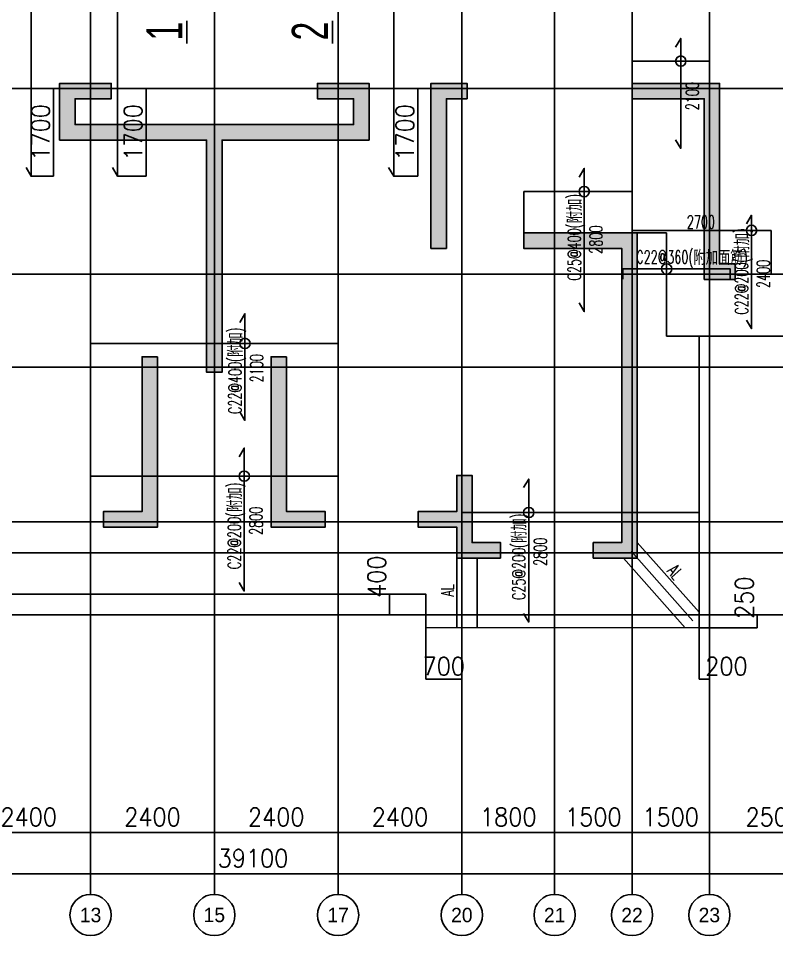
# Model space of a CAD drawing. Extents: x 628064 to 789462, y -248497 to 145317.
# Drawn here: x 683913 to 698620, y -147186 to -129407 of the extents above; entities that cross this region are included whole.
import ezdxf
from ezdxf.enums import TextEntityAlignment as Align

# ---------------------------------------------------------------- set-up
doc = ezdxf.new("R2010")
doc.units = 0
doc.header["$LTSCALE"] = 100
for name, color, linetype in [('1508', 2, 'Continuous'), ('AXIS', 3, 'Continuous'), ('dote', 253, 'Continuous'), ('HATCH', 254, 'Continuous'), ('THIN', 7, 'Continuous'), ('底板钢筋2', 30, 'Continuous'), ('支座钢筋标注', 173, 'Continuous'), ('板底钢筋', 24, 'Continuous'), ('砼墙', 3, 'Continuous')]:
    doc.layers.add(name, color=color, linetype=linetype)
doc.styles.add('cadreader_textstyle', font='cadreader_textstyle')
doc.styles.add('hztxt', font='hztxt')
doc.styles.get("Standard").update_dxf_attribs({"font": 'standard'})
doc.dimstyles.get("Standard").update_dxf_attribs({"dimtxt": 351, "dimasz": 0.18, "dimexe": 0.18, "dimexo": 0.0625, "dimgap": 0.09, "dimtad": 0, "dimtoh": 1, "dimdec": 0, "dimzin": 0, "dimdsep": 46, "dimcen": 0.09, "dimadec": 0, "dimazin": 0, "dimtfac": 1, "dimtdec": 4, "dimtofl": 0, "dimtmove": 0, "dimatfit": 3, "dimfxl": 250, "dimtolj": 1, "dimtzin": 0, "dimarcsym": 0})

# ---------------------------------------------------------------- blocks, each defined once
blk = doc.blocks.new('*D19')
at = {"layer": 'AXIS', "color": 0, "linetype": 'ByBlock', "lineweight": -2}
for p, q in [((668914.1183652161, -143172.4240372391), (668914.1183652161, -145986.0135317869)), ((708014.1183652161, -143172.4240372391), (708014.1183652161, -145986.0135317869)), ((668914.1183652161, -145985.8335317869), (708014.1183652161, -145985.8335317869))]:
    blk.add_line(p, q, dxfattribs=at)
for points in [[(668914.1183652161, -145985.8335317869), (668914.2983652161, -145985.8035592915), (668914.2983652161, -145985.8635042823)], [(708014.1183652161, -145985.8335317869), (708013.938365216, -145985.8635042823), (708013.938365216, -145985.8035592915)]]:
    blk.add_solid(points, dxfattribs=at)
at = {"layer": 'AXIS', "color": 0, "linetype": 'Continuous', "lineweight": -2, "insert": (688464.1183652161, -145685.8335317869), "char_height": 351, "width": 1150.499999999997, "attachment_point": 5}
blk.add_mtext('39100', dxfattribs=at)
blk = doc.blocks.new('*D350')
at = {"layer": 'AXIS', "color": 0, "linetype": 'ByBlock', "lineweight": -2}
for p, q in [((682914.118365216, -143172.4240372391), (682914.118365216, -145186.013531787)), ((685314.1183652161, -143172.4240372391), (685314.1183652161, -145186.013531787)), ((682914.118365216, -145185.833531787), (685314.1183652161, -145185.833531787))]:
    blk.add_line(p, q, dxfattribs=at)
for points in [[(682914.118365216, -145185.833531787), (682914.298365216, -145185.8035592916), (682914.298365216, -145185.8635042824)], [(685314.1183652161, -145185.833531787), (685313.938365216, -145185.8635042824), (685313.938365216, -145185.8035592916)]]:
    blk.add_solid(points, dxfattribs=at)
at = {"layer": 'AXIS', "color": 0, "linetype": 'Continuous', "lineweight": -2, "insert": (684114.1183652161, -144885.8335317869), "char_height": 351, "width": 918.4499999999996, "attachment_point": 5}
blk.add_mtext('2400', dxfattribs=at)
blk = doc.blocks.new('*D10')
at = {"layer": 'AXIS', "color": 0, "linetype": 'ByBlock', "lineweight": -2}
for p, q in [((687714.118365216, -143172.4240372391), (687714.118365216, -145186.013531787)), ((690114.1183652161, -143172.4240372391), (690114.1183652161, -145186.013531787)), ((687714.118365216, -145185.833531787), (690114.1183652161, -145185.833531787))]:
    blk.add_line(p, q, dxfattribs=at)
for points in [[(687714.118365216, -145185.833531787), (687714.298365216, -145185.8035592916), (687714.298365216, -145185.8635042824)], [(690114.1183652161, -145185.833531787), (690113.938365216, -145185.8635042824), (690113.938365216, -145185.8035592916)]]:
    blk.add_solid(points, dxfattribs=at)
at = {"layer": 'AXIS', "color": 0, "linetype": 'Continuous', "lineweight": -2, "insert": (688914.1183652161, -144885.8335317869), "char_height": 351, "width": 918.4499999999996, "attachment_point": 5}
blk.add_mtext('2400', dxfattribs=at)
blk = doc.blocks.new('*D408')
at = {"layer": 'AXIS', "color": 0, "linetype": 'ByBlock', "lineweight": -2}
for p, q in [((692514.1183652161, -143172.4240372391), (692514.1183652161, -145186.013531787)), ((694314.1183652173, -143172.4240372391), (694314.1183652173, -145186.013531787)), ((692514.1183652161, -145185.833531787), (694314.1183652173, -145185.833531787))]:
    blk.add_line(p, q, dxfattribs=at)
for points in [[(692514.1183652161, -145185.833531787), (692514.2983652161, -145185.8035592916), (692514.2983652161, -145185.8635042824)], [(694314.1183652173, -145185.833531787), (694313.9383652173, -145185.8635042824), (694313.9383652173, -145185.8035592916)]]:
    blk.add_solid(points, dxfattribs=at)
at = {"layer": 'AXIS', "color": 0, "linetype": 'Continuous', "lineweight": -2, "insert": (693414.1183652167, -144885.8335317869), "char_height": 351, "width": 807.299999999999, "attachment_point": 5}
blk.add_mtext('1800', dxfattribs=at)
blk = doc.blocks.new('*D90')
at = {"layer": 'AXIS', "color": 0, "linetype": 'ByBlock', "lineweight": -2}
for p, q in [((695814.1183652161, -143172.4240372391), (695814.1183652161, -145186.013531787)), ((697314.1183652161, -143172.4240372391), (697314.1183652161, -145186.013531787)), ((695814.1183652161, -145185.833531787), (697314.1183652161, -145185.833531787))]:
    blk.add_line(p, q, dxfattribs=at)
for points in [[(695814.1183652161, -145185.833531787), (695814.2983652161, -145185.8035592916), (695814.2983652161, -145185.8635042824)], [(697314.1183652161, -145185.833531787), (697313.938365216, -145185.8635042824), (697313.938365216, -145185.8035592916)]]:
    blk.add_solid(points, dxfattribs=at)
at = {"layer": 'AXIS', "color": 0, "linetype": 'Continuous', "lineweight": -2, "insert": (696564.1183652161, -144885.8335317869), "char_height": 351, "width": 807.299999999999, "attachment_point": 5}
blk.add_mtext('1500', dxfattribs=at)
blk = doc.blocks.new('*D570')
at = {"layer": 'AXIS', "color": 0, "linetype": 'ByBlock', "lineweight": -2}
for p, q in [((697314.1183652161, -143172.4240372391), (697314.1183652161, -145186.013531787)), ((699814.1183652162, -143172.4240372391), (699814.1183652162, -145186.013531787)), ((697314.1183652161, -145185.833531787), (699814.1183652162, -145185.833531787))]:
    blk.add_line(p, q, dxfattribs=at)
for points in [[(697314.1183652161, -145185.833531787), (697314.2983652161, -145185.8035592916), (697314.2983652161, -145185.8635042824)], [(699814.1183652162, -145185.833531787), (699813.9383652161, -145185.8635042824), (699813.9383652161, -145185.8035592916)]]:
    blk.add_solid(points, dxfattribs=at)
at = {"layer": 'AXIS', "color": 0, "linetype": 'Continuous', "lineweight": -2, "insert": (698564.1183652162, -144885.8335317869), "char_height": 351, "width": 912.5999999999997, "attachment_point": 5}
blk.add_mtext('2500', dxfattribs=at)
blk = doc.blocks.new('*D61')
at = {"layer": 'AXIS', "color": 0, "linetype": 'ByBlock', "lineweight": -2}
for p, q in [((685314.1183652161, -143172.4240372391), (685314.1183652161, -145186.013531787)), ((687714.118365216, -143172.4240372391), (687714.118365216, -145186.013531787)), ((685314.1183652161, -145185.833531787), (687714.118365216, -145185.833531787))]:
    blk.add_line(p, q, dxfattribs=at)
for points in [[(685314.1183652161, -145185.833531787), (685314.2983652161, -145185.8035592916), (685314.2983652161, -145185.8635042824)], [(687714.118365216, -145185.833531787), (687713.9383652159, -145185.8635042824), (687713.9383652159, -145185.8035592916)]]:
    blk.add_solid(points, dxfattribs=at)
at = {"layer": 'AXIS', "color": 0, "linetype": 'Continuous', "lineweight": -2, "insert": (686514.118365216, -144885.8335317869), "char_height": 351, "width": 918.4499999999996, "attachment_point": 5}
blk.add_mtext('2400', dxfattribs=at)
blk = doc.blocks.new('*D120')
at = {"layer": 'AXIS', "color": 0, "linetype": 'ByBlock', "lineweight": -2}
for p, q in [((690114.1183652161, -143172.4240372391), (690114.1183652161, -145186.013531787)), ((692514.1183652161, -143172.4240372391), (692514.1183652161, -145186.013531787)), ((690114.1183652161, -145185.833531787), (692514.1183652161, -145185.833531787))]:
    blk.add_line(p, q, dxfattribs=at)
for points in [[(690114.1183652161, -145185.833531787), (690114.2983652161, -145185.8035592916), (690114.2983652161, -145185.8635042824)], [(692514.1183652161, -145185.833531787), (692513.938365216, -145185.8635042824), (692513.938365216, -145185.8035592916)]]:
    blk.add_solid(points, dxfattribs=at)
at = {"layer": 'AXIS', "color": 0, "linetype": 'Continuous', "lineweight": -2, "insert": (691314.1183652161, -144885.8335317869), "char_height": 351, "width": 918.4499999999996, "attachment_point": 5}
blk.add_mtext('2400', dxfattribs=at)
blk = doc.blocks.new('*D288')
at = {"layer": 'AXIS', "color": 0, "linetype": 'ByBlock', "lineweight": -2}
for p, q in [((694314.1183652173, -143172.4240372391), (694314.1183652173, -145186.013531787)), ((695814.1183652161, -143172.4240372391), (695814.1183652161, -145186.013531787)), ((694314.1183652173, -145185.833531787), (695814.1183652161, -145185.833531787))]:
    blk.add_line(p, q, dxfattribs=at)
for points in [[(694314.1183652173, -145185.833531787), (694314.2983652174, -145185.8035592916), (694314.2983652174, -145185.8635042824)], [(695814.1183652161, -145185.833531787), (695813.938365216, -145185.8635042824), (695813.938365216, -145185.8035592916)]]:
    blk.add_solid(points, dxfattribs=at)
at = {"layer": 'AXIS', "color": 0, "linetype": 'Continuous', "lineweight": -2, "insert": (695064.1183652167, -144885.8335317869), "char_height": 351, "width": 807.299999999999, "attachment_point": 5}
blk.add_mtext('1500', dxfattribs=at)
blk = doc.blocks.new('*D374')
at = {"layer": '底板钢筋2', "color": 0, "linetype": 'ByBlock', "lineweight": -2}
for p, q in [((685314.118365216, -138019.2045921553), (685314.118365216, -138280.6622748336)), ((690114.1183652161, -138019.2045921553), (690114.1183652161, -138280.6622748336)), ((685314.118365216, -138280.4822748336), (690114.1183652161, -138280.4822748336))]:
    blk.add_line(p, q, dxfattribs=at)
for points in [[(685314.118365216, -138280.4822748336), (685314.298365216, -138280.4523023382), (685314.298365216, -138280.512247329)], [(690114.1183652161, -138280.4822748336), (690113.938365216, -138280.512247329), (690113.938365216, -138280.4523023382)]]:
    blk.add_solid(points, dxfattribs=at)
blk = doc.blocks.new('*D50')
at = {"layer": '底板钢筋2', "color": 0, "linetype": 'ByBlock', "lineweight": -2}
for p, q in [((692514.1183652161, -140089.4121244203), (692514.1183652161, -138984.2623606077)), ((697114.1183652204, -138984.4423606077), (692514.1183652161, -138984.4423606077)), ((697114.1183652204, -140089.4121244203), (697114.1183652204, -138984.2623606077))]:
    blk.add_line(p, q, dxfattribs=at)
for points in [[(692514.1183652161, -138984.4423606077), (692514.2983652161, -138984.4123881123), (692514.2983652161, -138984.4723331031)], [(697114.1183652204, -138984.4423606077), (697113.9383652203, -138984.4723331031), (697113.9383652203, -138984.4123881123)]]:
    blk.add_solid(points, dxfattribs=at)
blk = doc.blocks.new('*D460')
at = {"layer": '底板钢筋2', "color": 0, "linetype": 'ByBlock', "lineweight": -2}
for p, q in [((685314.118365216, -135858.7301434778), (685314.118365216, -135707.8985163082)), ((685314.118365216, -135708.0785163082), (690114.1183652161, -135708.0785163082)), ((690114.1183652161, -135858.7301434778), (690114.1183652161, -135707.8985163082))]:
    blk.add_line(p, q, dxfattribs=at)
for points in [[(685314.118365216, -135708.0785163082), (685314.298365216, -135708.0485438128), (685314.298365216, -135708.1084888036)], [(690114.1183652161, -135708.0785163082), (690113.938365216, -135708.1084888036), (690113.938365216, -135708.0485438128)]]:
    blk.add_solid(points, dxfattribs=at)
blk = doc.blocks.new('*D227')
at = {"layer": '底板钢筋2', "color": 0, "linetype": 'ByBlock', "lineweight": -2}
for p, q in [((693714.2679013447, -133566.9028953353), (693714.2679013447, -132764.6565116442)), ((693714.2679013447, -132764.8365116442), (695814.1183652161, -132764.8365116442)), ((695814.1183652161, -133566.9028953353), (695814.1183652161, -132764.6565116442))]:
    blk.add_line(p, q, dxfattribs=at)
for points in [[(693714.2679013447, -132764.8365116442), (693714.4479013447, -132764.8065391488), (693714.4479013447, -132764.8664841396)], [(695814.1183652161, -132764.8365116442), (695813.938365216, -132764.8664841396), (695813.938365216, -132764.8065391488)]]:
    blk.add_solid(points, dxfattribs=at)
blk = doc.blocks.new('*D635')
at = {"layer": '底板钢筋2', "color": 0, "linetype": 'ByBlock', "lineweight": -2}
for p, q in [((695814.1183652161, -130273.6145652093), (695814.1183652161, -130236.0901537955)), ((695814.1183652161, -130236.2701537955), (697314.1183652161, -130236.2701537955)), ((697314.1183652161, -130273.6145652093), (697314.1183652161, -130236.0901537955))]:
    blk.add_line(p, q, dxfattribs=at)
for points in [[(695814.1183652161, -130236.2701537955), (695814.2983652161, -130236.2401813001), (695814.2983652161, -130236.3001262909)], [(697314.1183652161, -130236.2701537955), (697313.938365216, -130236.3001262909), (697313.938365216, -130236.2401813001)]]:
    blk.add_solid(points, dxfattribs=at)
blk = doc.blocks.new('*D483')
at = {"layer": '支座钢筋标注', "color": 0, "linetype": 'ByBlock', "lineweight": -2}
for p, q in [((684161.883955896, -130766.9653953348), (684594.4941462127, -130766.9653953348)), ((684594.3141462127, -130766.9653953348), (684594.3141462127, -132466.9653953348)), ((684161.883955896, -132466.9653953348), (684594.4941462127, -132466.9653953348))]:
    blk.add_line(p, q, dxfattribs=at)
for points in [[(684594.3141462127, -130766.9653953348), (684594.344118708, -130767.1453953348), (684594.2841737173, -130767.1453953348)], [(684594.3141462127, -132466.9653953348), (684594.2841737173, -132466.7853953348), (684594.344118708, -132466.7853953348)]]:
    blk.add_solid(points, dxfattribs=at)
at = {"layer": '支座钢筋标注', "color": 0, "linetype": 'Continuous', "lineweight": -2, "insert": (684344.3141462127, -131616.9653953347), "char_height": 351, "width": 807.299999999999, "attachment_point": 5, "rotation": 90}
blk.add_mtext('1700', dxfattribs=at)
blk = doc.blocks.new('*D148')
at = {"layer": '支座钢筋标注', "color": 0, "linetype": 'ByBlock', "lineweight": -2}
for p, q in [((685839.2259721184, -130766.9653953348), (686389.108085913, -130766.9653953348)), ((686388.928085913, -130766.9653953348), (686388.928085913, -132466.9653953348)), ((685839.2259721184, -132466.9653953348), (686389.108085913, -132466.9653953348))]:
    blk.add_line(p, q, dxfattribs=at)
for points in [[(686388.928085913, -130766.9653953348), (686388.9580584083, -130767.1453953348), (686388.8981134176, -130767.1453953348)], [(686388.928085913, -132466.9653953348), (686388.8981134176, -132466.7853953348), (686388.9580584083, -132466.7853953348)]]:
    blk.add_solid(points, dxfattribs=at)
at = {"layer": '支座钢筋标注', "color": 0, "linetype": 'Continuous', "lineweight": -2, "insert": (686138.9280859128, -131616.9653953347), "char_height": 351, "width": 807.299999999999, "attachment_point": 5, "rotation": 90}
blk.add_mtext('1700', dxfattribs=at)
blk = doc.blocks.new('*D579')
at = {"layer": '支座钢筋标注', "color": 0, "linetype": 'ByBlock', "lineweight": -2}
for p, q in [((691193.8629555899, -130766.9653953348), (691659.1078247014, -130766.9653953348)), ((691658.9278247013, -130766.9653953348), (691658.9278247013, -132466.9653953348)), ((691193.8629555899, -132466.9653953348), (691659.1078247014, -132466.9653953348))]:
    blk.add_line(p, q, dxfattribs=at)
for points in [[(691658.9278247013, -130766.9653953348), (691658.9577971967, -130767.1453953348), (691658.8978522059, -130767.1453953348)], [(691658.9278247013, -132466.9653953348), (691658.8978522059, -132466.7853953348), (691658.9577971967, -132466.7853953348)]]:
    blk.add_solid(points, dxfattribs=at)
at = {"layer": '支座钢筋标注', "color": 0, "linetype": 'Continuous', "lineweight": -2, "insert": (691408.9278247013, -131616.9653953347), "char_height": 351, "width": 807.299999999999, "attachment_point": 5, "rotation": 90}
blk.add_mtext('1700', dxfattribs=at)
blk = doc.blocks.new('*D45')
at = {"layer": '1508', "color": 0, "linetype": 'ByBlock', "lineweight": -2}
for p, q in [((697114.1183652119, -141217.0278953353), (697114.1183652119, -142214.7347603167)), ((697314.1183652161, -141217.0278953353), (697314.1183652161, -142214.7347603167)), ((697114.1183652119, -142214.5547603167), (697314.1183652161, -142214.5547603167))]:
    blk.add_line(p, q, dxfattribs=at)
for points in [[(697114.1183652119, -142214.5547603167), (697114.2983652119, -142214.5247878213), (697114.2983652119, -142214.5847328121)], [(697314.1183652161, -142214.5547603167), (697313.938365216, -142214.5847328121), (697313.938365216, -142214.5247878213)]]:
    blk.add_solid(points, dxfattribs=at)
at = {"layer": '1508', "color": 0, "linetype": 'Continuous', "lineweight": -2, "insert": (697645.708365216, -141964.5547603168), "char_height": 351, "width": 663.0000000000007, "attachment_point": 5}
blk.add_mtext('200', dxfattribs=at)
blk = doc.blocks.new('*D477')
at = {"layer": '1508', "color": 0, "linetype": 'ByBlock', "lineweight": -2}
for p, q in [((691814.1183652119, -141216.5922569075), (691814.1183652119, -142214.7347603167)), ((692514.1183652161, -141216.6700494839), (692514.1183652161, -142214.7347603167)), ((691814.1183652119, -142214.5547603167), (692514.1183652161, -142214.5547603167))]:
    blk.add_line(p, q, dxfattribs=at)
for points in [[(691814.1183652119, -142214.5547603167), (691814.2983652119, -142214.5247878213), (691814.2983652119, -142214.5847328121)], [(692514.1183652161, -142214.5547603167), (692513.938365216, -142214.5847328121), (692513.938365216, -142214.5247878213)]]:
    blk.add_solid(points, dxfattribs=at)
at = {"layer": '1508', "color": 0, "linetype": 'Continuous', "lineweight": -2, "insert": (692164.118365214, -141964.5547603168), "char_height": 351, "width": 663.0000000000007, "attachment_point": 5}
blk.add_mtext('700', dxfattribs=at)
blk = doc.blocks.new('*D141')
at = {"layer": '1508', "color": 0, "linetype": 'ByBlock', "lineweight": -2}
for p, q in [((697114.1808652119, -140966.9653953348), (698242.863061085, -140966.9653953348)), ((698242.683061085, -140966.9653953348), (698242.683061085, -141216.9653938224)), ((697114.1614170679, -141216.9653938224), (698242.863061085, -141216.9653938224))]:
    blk.add_line(p, q, dxfattribs=at)
for points in [[(698242.683061085, -140966.9653953348), (698242.7130335803, -140967.1453953348), (698242.6530885895, -140967.1453953348)], [(698242.683061085, -141216.9653938224), (698242.6530885895, -141216.7853938224), (698242.7130335803, -141216.7853938224)]]:
    blk.add_solid(points, dxfattribs=at)
at = {"layer": '1508', "color": 0, "linetype": 'Continuous', "lineweight": -2, "insert": (697992.683061085, -140635.3753953347), "char_height": 351, "width": 663.0000000000007, "attachment_point": 5, "rotation": 90}
blk.add_mtext('250', dxfattribs=at)
blk = doc.blocks.new('*D568')
at = {"layer": '1508', "color": 0, "linetype": 'ByBlock', "lineweight": -2}
for p, q in [((691814.0558652119, -140566.9653953353), (691113.1021613602, -140566.9653953353)), ((691113.2821613603, -140566.9653953353), (691113.2821613603, -140966.9653953348)), ((691814.0558652119, -140966.9653953348), (691113.1021613602, -140966.9653953348))]:
    blk.add_line(p, q, dxfattribs=at)
for points in [[(691113.2821613603, -140566.9653953353), (691113.3121338557, -140567.1453953353), (691113.2521888649, -140567.1453953353)], [(691113.2821613603, -140966.9653953348), (691113.2521888649, -140966.7853953348), (691113.3121338557, -140966.7853953348)]]:
    blk.add_solid(points, dxfattribs=at)
at = {"layer": '1508', "color": 0, "linetype": 'Continuous', "lineweight": -2, "insert": (690863.2821613603, -140229.5253953352), "char_height": 351, "width": 674.6999999999998, "attachment_point": 5, "rotation": 90}
blk.add_mtext('400', dxfattribs=at)
blk = doc.blocks.new('*D747')
at = {"layer": '底板钢筋2', "color": 0, "linetype": 'ByBlock', "lineweight": -2}
for p, q in [((695814.1183652161, -133884.6849347641), (695814.1183652161, -133517.0305817707)), ((695814.1183652161, -133517.2105817707), (698514.118365216, -133517.2105817707)), ((698514.118365216, -134366.9028953348), (698514.118365216, -133517.0305817707))]:
    blk.add_line(p, q, dxfattribs=at)
for points in [[(695814.1183652161, -133517.2105817707), (695814.2983652161, -133517.1806092753), (695814.2983652161, -133517.2405542661)], [(698514.118365216, -133517.2105817707), (698513.9383652159, -133517.2405542661), (698513.9383652159, -133517.1806092753)]]:
    blk.add_solid(points, dxfattribs=at)
blk = doc.blocks.new('*D44')
at = {"layer": '底板钢筋2', "color": 0, "linetype": 'ByBlock', "lineweight": -2}
for p, q in [((695914.1808652201, -133566.9653953353), (696486.1011146667, -133566.9653953353)), ((696485.9211146666, -133566.9653953353), (696485.9211146666, -135566.9550002853)), ((697462.437033923, -135566.9550002853), (696485.7411146666, -135566.9550002853))]:
    blk.add_line(p, q, dxfattribs=at)
for points in [[(696485.9211146666, -133566.9653953353), (696485.951087162, -133567.1453953353), (696485.8911421712, -133567.1453953353)], [(696485.9211146666, -135566.9550002853), (696485.8911421712, -135566.7750002853), (696485.951087162, -135566.7750002853)]]:
    blk.add_solid(points, dxfattribs=at)

msp = doc.modelspace()

# ---------------------------------------------------------------- hatches: boundary and pattern name
at = {"layer": 'HATCH'}
for points in [[(684714.1183652118, -131766.9653953353), (684714.1183652118, -130666.9673026839), (685714.1183652119, -130666.9550956527), (685714.1183652119, -130966.9550956527), (685014.1183652119, -130966.9611991683), (685014.1183652119, -131466.9653953353), (690414.1183652119, -131466.9653953353), (690414.1183652119, -130966.9611991683), (689714.1183652118, -130966.9550956527), (689714.1183652118, -130666.9550956527), (690714.1183652119, -130666.9673026839), (690714.1183652119, -131766.9653953353), (687864.118365212, -131766.9653953353), (687864.118365212, -136266.9653953353), (687564.118365212, -136266.9653953353), (687564.118365212, -131766.9653953353)], [(692614.2679013448, -130966.9653953353), (692214.1183652119, -130966.9653953353), (692214.1183652119, -133866.9653953353), (691914.1183652119, -133866.9653953353), (691914.1183652119, -130666.9653953353), (692614.2679013448, -130666.9653953353)], [(697814.1183652119, -134466.9653953353), (697214.1183652118, -134466.9653953353), (697214.1183652118, -130966.9550956527), (695814.118365212, -130966.9550956527), (695814.118365212, -130666.9550956527), (697514.1183652119, -130666.9550956527), (697514.1183652119, -134166.9653953353), (697814.1183652119, -134166.9653953353)], [(695064.118365212, -139566.9653953353), (695614.1183652118, -139566.9653953353), (695614.1183652118, -133866.9653953353), (693714.2679013447, -133866.9653953353), (693714.2679013447, -133566.9653953353), (695914.1183652119, -133566.9653953353), (695914.1183652119, -139866.9653953353), (695064.118365212, -139866.9653953353)], [(686614.118365212, -135966.9653953353), (686614.118365212, -139266.9661582747), (685564.115313454, -139266.9547141829), (685564.1198910908, -138966.9547141829), (686314.1183652119, -138966.9631065169), (686314.1183652119, -135966.9653953353)], [(689114.118365212, -135966.9653953353), (689114.118365212, -138966.9627250472), (689864.1153134541, -138966.9539512435), (689864.1198910908, -139266.9539512435), (688814.118365212, -139266.9661582747), (688814.118365212, -135966.9653953353)], [(693264.1183652119, -139866.5297569075), (692414.1183652119, -139866.5297569075), (692414.1183652119, -139266.9653953353), (691664.1183652119, -139266.9653953353), (691664.1183652119, -138966.9653953353), (692414.1183652119, -138966.9653953353), (692414.1183652119, -138266.9653953353), (692714.1183652119, -138266.9653953353), (692714.1183652119, -139566.5297569075), (693264.1183652119, -139566.5297569075)]]:
    msp.add_hatch(color=256, dxfattribs=at).paths.add_polyline_path(points, flags=0)

# ---------------------------------------------------------------- linework, layer by layer
for points in [[(687181.188490058, -129453.0139420591), (687181.188490058, -129894.1341928266)], [(690002.910775424, -129453.0139420591), (690002.910775424, -129894.1341928266)]]:
    msp.add_lwpolyline(points)
at = {"layer": '1508'}
msp.add_lwpolyline([(708214.1183652119, -135566.9550002852), (697114.1183652119, -135566.9550002853), (697114.1183652119, -141216.9653953353), (691814.1183652119, -141216.5297569075), (691814.1183652119, -140566.9653953353), (683614.1183652118, -140566.9653953353), (683614.1183652118, -141216.5297569075), (678314.1183652118, -141216.9653953353), (678314.1183652118, -135116.9632734099), (668114.1183652119, -135116.9549526015), (668114.1183652119, -126916.9653953353)], dxfattribs=at)
at = {"layer": 'AXIS'}
for p, q in [((685314.118365216, -143172.361537239), (685314.118365216, -146385.8335317869)), ((687714.118365216, -143172.3615372391), (687714.118365216, -146385.8335317869)), ((690114.1183652161, -143172.361537239), (690114.1183652161, -146385.8335317869)), ((692514.1183652161, -143172.3615372391), (692514.1183652161, -146385.8335317869)), ((694314.1183652172, -143172.361537239), (694314.1183652172, -146385.8335317868)), ((695814.1183652161, -143172.3615372391), (695814.1183652161, -146385.8335317869)), ((697314.1183652161, -143172.3615372391), (697314.1183652161, -146385.8335317869))]:
    msp.add_line(p, q, dxfattribs=at)
at = {"layer": 'AXIS', "linetype": 'Continuous'}
for centre in [(685314.118365216, -146785.8335317869), (687714.118365216, -146785.8335317869), (690114.1183652161, -146785.8335317869), (692514.1183652161, -146785.8335317869), (694314.1183652172, -146785.8335317868), (695814.1183652161, -146785.8335317869), (697314.1183652161, -146785.8335317869)]:
    msp.add_circle(centre, 400, dxfattribs=at)
at = {"layer": 'dote'}
for p, q in [((685314.118365216, -143172.3615372391), (685314.1183652161, -119653.5154568141)), ((687714.118365216, -143172.3615372391), (687714.118365216, -119653.5154568141)), ((690114.1183652161, -143172.3615372391), (690114.1183652161, -119653.5154568141)), ((692514.1183652161, -143172.3615372391), (692514.1183652161, -119653.5154568141)), ((694314.1183652173, -143172.3615372391), (694314.118365216, -119653.5154568141)), ((695814.1183652161, -143172.3615372391), (695814.1183652161, -119653.5154568141)), ((697314.1183652161, -143172.3615372391), (697314.1183652161, -119653.5154568141)), ((665333.9443733718, -130766.9653953348), (711795.3518660574, -130766.9653953347)), ((665333.9443733718, -134366.9653953348), (711795.3518660574, -134366.9653953347)), ((665333.9443733718, -136166.9653953348), (711795.3518660574, -136166.9653953347)), ((665333.9443733718, -139166.9653953348), (711795.3518660574, -139166.9653953347)), ((695796.0092383089, -139734.0926275693), (696995.9896858667, -141084.0706310719)), ((665333.9443733718, -139766.9653953348), (711795.3518660574, -139766.9653953348)), ((665333.9443733718, -140966.9653953348), (711795.3518660574, -140966.9653953347))]:
    msp.add_line(p, q, dxfattribs=at)
at = {"layer": 'THIN', "color": 1, "linetype": 'Continuous'}
for p, q in [((695914.1183652119, -139565.9255308655), (697114.1183652119, -140915.9255308655)), ((692414.1183652119, -139866.5297569075), (692414.0073966538, -141216.5790653442)), ((692814.1183638606, -139866.5626352793), (692814.0073953025, -141216.611943716)), ((695646.527374572, -139866.9653953353), (696846.5078221299, -141216.9433988379))]:
    msp.add_line(p, q, dxfattribs=at)
at = {"layer": '底板钢筋2'}
for centre, radius in [((696760.5633263137, -130236.2701537955), 100), ((694886.7084359562, -132764.8365116442), 100), ((698133.0055795275, -133517.2105817707), 100), ((696485.9211146666, -134264.066874772), 100), ((688308.2030440307, -135708.0785163082), 100), ((688294.3563637194, -138280.4822748336), 100), ((693811.5148379701, -138984.4423606077), 99.99999999999999)]:
    msp.add_circle(centre, radius, dxfattribs=at)
at = {"layer": '板底钢筋', "color": 3}
for points in [[(684061.8214558961, -132300.2982200418), (684161.821455896, -132466.9653953348), (684161.821455896, -122531.756515476), (684061.8214558961, -122698.423690769)], [(691093.8004555899, -132300.2982200418), (691193.8004555899, -132466.9653953348), (691193.8004555899, -122531.756515476), (691093.8004555899, -122698.423690769)], [(685739.1634721186, -132300.2982200418), (685839.1634721184, -132466.9653953348), (685839.1634721184, -124694.8877997621), (685739.1634721186, -124861.5549750551)], [(696660.5633263137, -129964.202597806), (696760.5633263137, -129797.535422513), (696760.5633263137, -131927.393768888), (696660.5633263137, -131760.726593595)], [(694786.7084359562, -134922.4988818119), (694886.7084359562, -135089.1660571048), (694886.7084359562, -132316.438706554), (694786.7084359562, -132483.105881847)], [(698033.0055795277, -135254.6880453837), (698133.0055795275, -135421.3552206767), (698133.0055795275, -133224.5833656342), (698033.0055795277, -133391.2505409272)], [(695638.1365530815, -134464.0663171804), (695638.1365530815, -134264.0663171804), (697720.9866170255, -134264.06768708), (697720.9866170255, -134464.06768708)], [(688208.2030440307, -137033.6384866338), (688308.2030440307, -137200.3056619267), (688308.2030440307, -135133.6251287428), (688208.2030440307, -135300.2923040358)], [(688194.3563637194, -140342.3099212656), (688294.3563637194, -140508.9770965586), (688294.3563637194, -137736.2497460078), (688194.3563637194, -137902.9169213008)], [(693711.5148379701, -140942.3099212657), (693811.5148379701, -141108.9770965586), (693811.5148379701, -138336.2497460078), (693711.5148379701, -138502.9169213008)]]:
    msp.add_lwpolyline(points, dxfattribs=at)
at = {"layer": '砼墙'}
for points in [[(684714.1183652118, -131766.9653953353), (684714.1183652118, -130666.9673026839), (685714.1183652119, -130666.9550956527), (685714.1183652119, -130966.9550956527), (685014.1183652119, -130966.9611991683), (685014.1183652119, -131466.9653953353), (690414.1183652119, -131466.9653953353), (690414.1183652119, -130966.9611991683), (689714.1183652118, -130966.9550956527), (689714.1183652118, -130666.9550956527), (690714.1183652119, -130666.9673026839), (690714.1183652119, -131766.9653953353), (687864.118365212, -131766.9653953353), (687864.118365212, -136266.9653953353), (687564.118365212, -136266.9653953353), (687564.118365212, -131766.9653953353)], [(692614.2679013448, -130966.9653953353), (692214.1183652119, -130966.9653953353), (692214.1183652119, -133866.9653953353), (691914.1183652119, -133866.9653953353), (691914.1183652119, -130666.9653953353), (692614.2679013448, -130666.9653953353)], [(697814.1183652119, -134466.9653953353), (697214.1183652118, -134466.9653953353), (697214.1183652118, -130966.9550956527), (695814.118365212, -130966.9550956527), (695814.118365212, -130666.9550956527), (697514.1183652119, -130666.9550956527), (697514.1183652119, -134166.9653953353), (697814.1183652119, -134166.9653953353)], [(695064.118365212, -139566.9653953353), (695614.1183652118, -139566.9653953353), (695614.1183652118, -133866.9653953353), (693714.2679013447, -133866.9653953353), (693714.2679013447, -133566.9653953353), (695914.1183652119, -133566.9653953353), (695914.1183652119, -139866.9653953353), (695064.118365212, -139866.9653953353)], [(686614.118365212, -135966.9653953353), (686614.118365212, -139266.9661582747), (685564.115313454, -139266.9547141829), (685564.1198910908, -138966.9547141829), (686314.1183652119, -138966.9631065169), (686314.1183652119, -135966.9653953353)], [(689114.118365212, -135966.9653953353), (689114.118365212, -138966.9627250472), (689864.1153134541, -138966.9539512435), (689864.1198910908, -139266.9539512435), (688814.118365212, -139266.9661582747), (688814.118365212, -135966.9653953353)], [(693264.1183652119, -139866.5297569075), (692414.1183652119, -139866.5297569075), (692414.1183652119, -139266.9653953353), (691664.1183652119, -139266.9653953353), (691664.1183652119, -138966.9653953353), (692414.1183652119, -138966.9653953353), (692414.1183652119, -138266.9653953353), (692714.1183652119, -138266.9653953353), (692714.1183652119, -139566.5297569075), (693264.1183652119, -139566.5297569075)]]:
    msp.add_lwpolyline(points, close=True, dxfattribs=at)

# ---------------------------------------------------------------- texts
at = {"style": 'hztxt', "width": 0.7}
for s, p in [('1', (687094.6566889416, -129836.8345500239)), ('2', (689916.3789743077, -129836.8345500239))]:
    msp.add_text(s, height=700, rotation=90, dxfattribs=at).set_placement(p)
at = {"layer": 'AXIS', "color": 7, "style": 'cadreader_textstyle'}
for s, p in [('13', (685314.118365216, -146785.8335317869)), ('15', (687714.118365216, -146785.8335317869)), ('17', (690114.1183652161, -146785.8335317869)), ('20', (692514.1183652161, -146785.8335317869)), ('21', (694314.1183652172, -146785.8335317868)), ('22', (695814.1183652161, -146785.8335317869)), ('23', (697314.1183652161, -146785.8335317869))]:
    msp.add_text(s, height=280, dxfattribs=at).set_placement(p, align=Align.MIDDLE)
at = {"layer": 'THIN', "color": 1, "width": 0.7}
for rotation, p in [(311.633539337124, (696479.1976101799, -140131.8852482161)), (89.99529052453103, (692360.1209420754, -140611.5293815634))]:
    msp.add_text('AL', height=250, rotation=rotation, dxfattribs=at).set_placement(p)
at = {"layer": '支座钢筋标注', "color": 6, "width": 0.7}
for s, p in [('2100', (697110.3002420325, -131187.1737290944)), ('C25@400(附加)', (694818.7822072346, -134487.0544431021)), ('2800', (695238.2767596114, -133969.7222991932)), ('C22@200(附加)', (698065.0793508061, -135151.2174566075)), ('2400', (698484.5739031829, -134633.8853126986)), ('C22@400(附加)', (688240.2768153093, -137076.4486781819)), ('2100', (688659.771367686, -136462.742003424)), ('C22@200(附加)', (688226.430134998, -140081.3601437262)), ('2800', (688645.9246873747, -139418.3900293724)), ('C25@200(附加)', (693743.5886092487, -140681.3601437262)), ('2800', (694163.0831616254, -140018.3900293724))]:
    msp.add_text(s, height=250, rotation=90, dxfattribs=at).set_placement(p)
for s, p in [('2700', (696877.7150388167, -133477.9124779674)), ('C22@360(附加面筋)', (695896.3050672562, -134159.2324678072))]:
    msp.add_text(s, height=250, dxfattribs=at).set_placement(p)

# ---------------------------------------------------------------- dimensions: what is measured, and where the dimension line sits
at = {"layer": '1508'}
for base, p1, p2, picture, middle in [((691113.2821613603, -140966.9653953348), (691814.1183652119, -140566.9653953353), (691814.1183652119, -140966.9653953348), '*D568', (690863.2821613603, -140766.9653953349)), ((698242.683061085, -141216.9653938224), (697114.1183652119, -140966.9653953348), (697114.0989170679, -141216.9653938224), '*D141', (697992.683061085, -141091.9653945785))]:
    dim = msp.add_linear_dim(base=base, p1=p1, p2=p2, angle=90, dimstyle='Standard', dxfattribs=at)
    dim.commit()
    dim.dimension.update_dxf_attribs({"geometry": picture, "text_midpoint": middle})
for base, p1, p2, picture, middle in [((692514.1183652161, -142214.5547603167), (691814.1183652119, -141216.5297569075), (692514.1183652161, -141216.6075494839), '*D477', (692164.118365214, -141964.5547603168)), ((697314.1183652161, -142214.5547603167), (697114.1183652119, -141216.9653953353), (697314.1183652161, -141216.9653953353), '*D45', (697214.118365214, -141964.5547603168))]:
    dim = msp.add_linear_dim(base=base, p1=p1, p2=p2, dimstyle='Standard', dxfattribs=at)
    dim.commit()
    dim.dimension.update_dxf_attribs({"geometry": picture, "text_midpoint": middle})
at = {"layer": 'AXIS'}
for p1, p2, distance, picture, middle in [((668914.1183652161, -143172.3615372391), (708014.1183652161, -143172.3615372391), -2813.4719945477846, '*D19', (688464.1183652161, -145685.8335317869)), ((682914.118365216, -143172.3615372391), (685314.1183652161, -143172.3615372391), -2013.4719945479012, '*D350', (684114.1183652161, -144885.8335317869)), ((685314.1183652161, -143172.3615372391), (687714.118365216, -143172.3615372391), -2013.4719945479007, '*D61', (686514.118365216, -144885.8335317869)), ((687714.118365216, -143172.3615372391), (690114.1183652161, -143172.3615372391), -2013.4719945479012, '*D10', (688914.1183652161, -144885.8335317869)), ((690114.1183652161, -143172.3615372391), (692514.1183652161, -143172.3615372391), -2013.471994547901, '*D120', (691314.1183652161, -144885.8335317869)), ((692514.1183652161, -143172.3615372391), (694314.1183652173, -143172.3615372391), -2013.4719945479012, '*D408', (693414.1183652167, -144885.8335317869)), ((694314.1183652173, -143172.3615372391), (695814.1183652161, -143172.3615372391), -2013.471994547901, '*D288', (695064.1183652167, -144885.8335317869)), ((695814.1183652161, -143172.3615372391), (697314.1183652161, -143172.3615372391), -2013.471994547901, '*D90', (696564.1183652161, -144885.8335317869)), ((697314.1183652161, -143172.3615372391), (699814.1183652162, -143172.3615372391), -2013.471994547901, '*D570', (698564.1183652162, -144885.8335317869))]:
    dim = msp.add_aligned_dim(p1=p1, p2=p2, distance=distance, dimstyle='Standard', dxfattribs=at)
    dim.commit()
    dim.dimension.update_dxf_attribs({"geometry": picture, "text_midpoint": middle})
at = {"layer": '底板钢筋2'}
for base, p1, p2, picture, middle in [((697314.1183652161, -130236.2701537955), (695814.1183652161, -130273.6770652093), (697314.1183652161, -130273.6770652093), '*D635', (696564.1183652161, -130236.2701537955)), ((695814.1183652161, -132764.8365116442), (693714.2679013447, -133566.9653953353), (695814.1183652161, -133566.9653953353), '*D227', (694764.1931332803, -132764.8365116442)), ((698514.118365216, -133517.2105817707), (695814.1183652161, -133884.7474347641), (698514.118365216, -134366.9653953348), '*D747', (697164.1183652161, -133517.2105817707)), ((690114.1183652161, -135708.0785163082), (685314.118365216, -135858.7926434778), (690114.1183652161, -135858.7926434778), '*D460', (687714.118365216, -135708.0785163082)), ((690114.1183652161, -138280.4822748336), (685314.118365216, -138019.1420921553), (690114.1183652161, -138019.1420921553), '*D374', (687714.118365216, -138280.4822748336))]:
    dim = msp.add_linear_dim(base=base, p1=p1, p2=p2, text=' ', dimstyle='Standard', dxfattribs=at)
    dim.commit()
    dim.dimension.update_dxf_attribs({"geometry": picture, "text_midpoint": middle})
for base, p1, p2, angle, picture, middle in [((696485.9211146666, -135566.9550002853), (695914.1183652201, -133566.9653953353), (697462.499533923, -135566.9550002853), 90, '*D44', (696485.9211146666, -134566.9601978102)), ((692514.1183652161, -138984.4423606077), (697114.1183652204, -140089.4746244203), (692514.1183652161, -140089.4746244203), 180, '*D50', (694814.1183652182, -138984.4423606077))]:
    dim = msp.add_linear_dim(base=base, p1=p1, p2=p2, angle=angle, text=' ', dimstyle='Standard', dxfattribs=at)
    dim.commit()
    dim.dimension.update_dxf_attribs({"geometry": picture, "text_midpoint": middle})
at = {"layer": '支座钢筋标注', "color": 6}
for base, p1, p2, picture, middle in [((684594.3141462127, -132466.9653953348), (684161.821455896, -130766.9653953348), (684161.821455896, -132466.9653953348), '*D483', (684344.3141462127, -131616.9653953347)), ((686388.928085913, -132466.9653953348), (685839.1634721184, -130766.9653953348), (685839.1634721184, -132466.9653953348), '*D148', (686138.9280859128, -131616.9653953347)), ((691658.9278247013, -132466.9653953348), (691193.8004555899, -130766.9653953348), (691193.8004555899, -132466.9653953348), '*D579', (691408.9278247013, -131616.9653953347))]:
    dim = msp.add_linear_dim(base=base, p1=p1, p2=p2, angle=90, dimstyle='Standard', dxfattribs=at)
    dim.commit()
    dim.dimension.update_dxf_attribs({"geometry": picture, "text_midpoint": middle})

doc.saveas('drawing.dxf')
